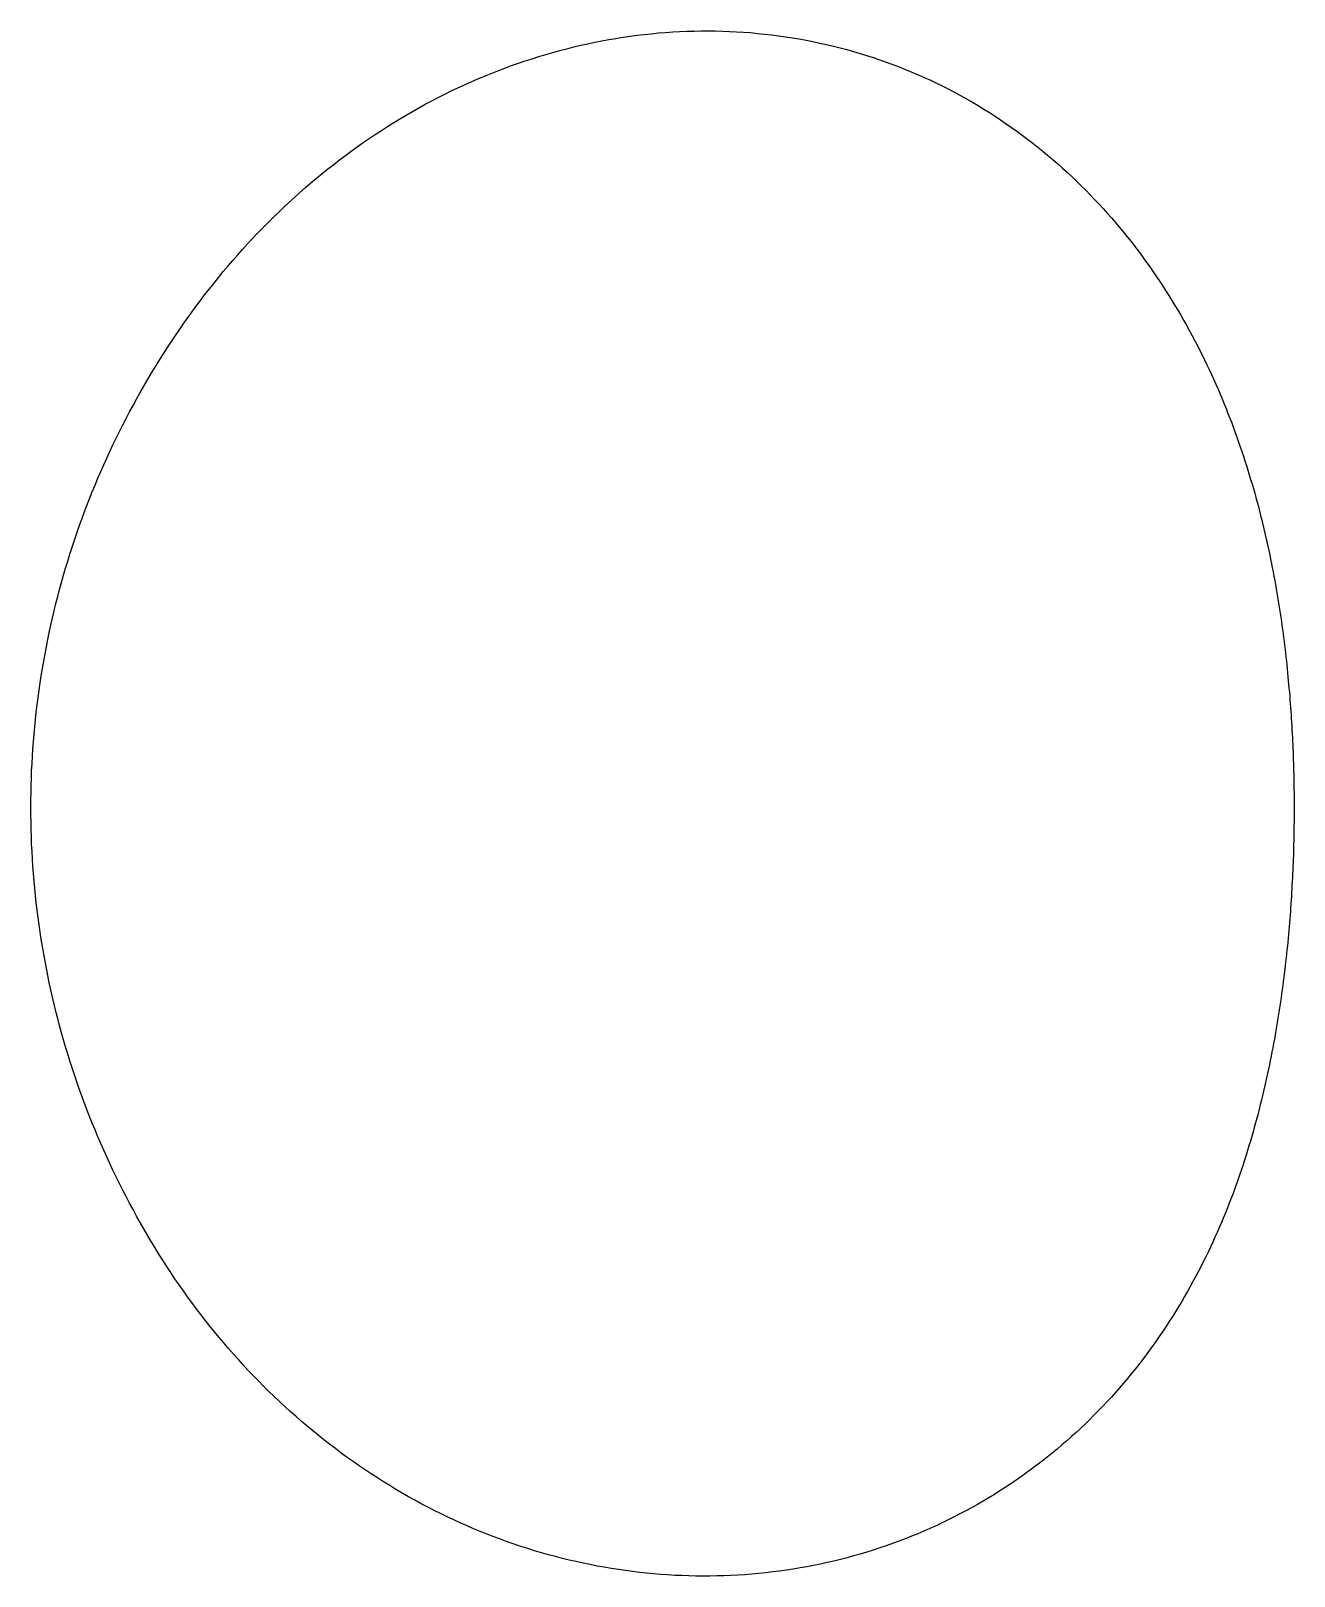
# Model space of a CAD drawing. Header units: metres. Extents: x -98 to 49, y -90 to 91.
import ezdxf

# ---------------------------------------------------------------- set-up
doc = ezdxf.new("R2010")
doc.units = ezdxf.units.M

msp = doc.modelspace()

# ---------------------------------------------------------------- linework, layer by layer
msp.add_lwpolyline([(49.17, 0), (49.17, -0.43), (49.17, -0.86), (49.16, -1.29), (49.16, -1.72), (49.15, -2.15), (49.15, -2.58), (49.14, -3.01), (49.13, -3.44), (49.12, -3.87), (49.11, -4.3), (49.1, -4.73), (49.09, -5.16), (49.08, -5.59), (49.06, -6.02), (49.04, -6.46), (49.03, -6.89), (49.01, -7.32), (48.99, -7.76), (48.97, -8.19), (48.95, -8.63), (48.92, -9.07), (48.9, -9.51), (48.87, -9.94), (48.85, -10.38), (48.82, -10.82), (48.79, -11.26), (48.76, -11.71), (48.73, -12.15), (48.7, -12.59), (48.66, -13.04), (48.62, -13.48), (48.59, -13.93), (48.55, -14.38), (48.51, -14.83), (48.47, -15.28), (48.42, -15.73), (48.38, -16.19), (48.33, -16.64), (48.28, -17.1), (48.24, -17.56), (48.18, -18.02), (48.13, -18.48), (48.08, -18.94), (48.02, -19.4), (47.96, -19.87), (47.9, -20.33), (47.84, -20.8), (47.78, -21.27), (47.71, -21.74), (47.65, -22.22), (47.58, -22.69), (47.51, -23.17), (47.43, -23.65), (47.36, -24.13), (47.28, -24.61), (47.2, -25.1), (47.12, -25.58), (47.04, -26.07), (46.95, -26.56), (46.86, -27.06), (46.77, -27.55), (46.68, -28.05), (46.58, -28.55), (46.48, -29.05), (46.38, -29.55), (46.28, -30.05), (46.17, -30.56), (46.06, -31.07), (45.95, -31.58), (45.84, -32.1), (45.72, -32.61), (45.6, -33.13), (45.48, -33.65), (45.35, -34.17), (45.22, -34.7), (45.09, -35.23), (44.95, -35.76), (44.81, -36.29), (44.67, -36.82), (44.52, -37.36), (44.37, -37.89), (44.21, -38.44), (44.06, -38.98), (43.89, -39.52), (43.73, -40.07), (43.56, -40.62), (43.38, -41.17), (43.2, -41.72), (43.02, -42.27), (42.83, -42.83), (42.64, -43.39), (42.44, -43.95), (42.24, -44.51), (42.03, -45.07), (41.82, -45.63), (41.6, -46.2), (41.37, -46.77), (41.15, -47.33), (40.91, -47.9), (40.67, -48.47), (40.43, -49.05), (40.18, -49.62), (39.92, -50.19), (39.66, -50.77), (39.39, -51.34), (39.12, -51.92), (38.84, -52.49), (38.56, -53.07), (38.26, -53.64), (37.97, -54.22), (37.66, -54.8), (37.35, -55.37), (37.03, -55.95), (36.71, -56.53), (36.38, -57.1), (36.04, -57.68), (35.7, -58.25), (35.35, -58.83), (34.99, -59.4), (34.62, -59.97), (34.25, -60.54), (33.87, -61.11), (33.49, -61.68), (33.1, -62.25), (32.7, -62.81), (32.29, -63.37), (31.88, -63.93), (31.45, -64.49), (31.03, -65.05), (30.59, -65.6), (30.15, -66.15), (29.69, -66.7), (29.24, -67.24), (28.77, -67.78), (28.3, -68.32), (27.82, -68.85), (27.33, -69.38), (26.83, -69.91), (26.33, -70.43), (25.82, -70.95), (25.31, -71.46), (24.78, -71.97), (24.25, -72.48), (23.71, -72.98), (23.17, -73.47), (22.61, -73.96), (22.05, -74.45), (21.48, -74.93), (20.91, -75.4), (20.33, -75.87), (19.74, -76.33), (19.15, -76.79), (18.54, -77.24), (17.93, -77.68), (17.32, -78.12), (16.7, -78.56), (16.07, -78.98), (15.43, -79.4), (14.79, -79.82), (14.15, -80.22), (13.49, -80.62), (12.83, -81.01), (12.17, -81.4), (11.49, -81.78), (10.81, -82.15), (10.13, -82.51), (9.44, -82.86), (8.75, -83.21), (8.04, -83.55), (7.34, -83.88), (6.63, -84.2), (5.91, -84.52), (5.19, -84.82), (4.46, -85.12), (3.73, -85.41), (2.99, -85.69), (2.25, -85.96), (1.51, -86.23), (0.75, -86.48), (0, -86.73), (-0.76, -86.96), (-1.52, -87.19), (-2.29, -87.41), (-3.06, -87.62), (-3.83, -87.82), (-4.61, -88.01), (-5.39, -88.19), (-6.18, -88.36), (-6.97, -88.52), (-7.76, -88.67), (-8.55, -88.81), (-9.35, -88.95), (-10.15, -89.07), (-10.95, -89.18), (-11.75, -89.28), (-12.56, -89.38), (-13.37, -89.46), (-14.18, -89.53), (-14.99, -89.6), (-15.81, -89.65), (-16.62, -89.69), (-17.44, -89.73), (-18.26, -89.75), (-19.08, -89.76), (-19.9, -89.77), (-20.72, -89.76), (-21.55, -89.74), (-22.37, -89.71), (-23.19, -89.68), (-24.02, -89.63), (-24.84, -89.57), (-25.66, -89.5), (-26.49, -89.42), (-27.31, -89.34), (-28.14, -89.24), (-28.96, -89.13), (-29.78, -89.01), (-30.6, -88.88), (-31.42, -88.74), (-32.24, -88.59), (-33.06, -88.43), (-33.88, -88.26), (-34.7, -88.08), (-35.51, -87.9), (-36.32, -87.7), (-37.14, -87.49), (-37.95, -87.27), (-38.75, -87.04), (-39.56, -86.8), (-40.36, -86.55), (-41.16, -86.3), (-41.96, -86.03), (-42.75, -85.75), (-43.55, -85.47), (-44.34, -85.17), (-45.12, -84.86), (-45.91, -84.55), (-46.69, -84.23), (-47.46, -83.89), (-48.24, -83.55), (-49.01, -83.2), (-49.77, -82.84), (-50.54, -82.47), (-51.3, -82.09), (-52.05, -81.7), (-52.8, -81.31), (-53.55, -80.9), (-54.29, -80.49), (-55.03, -80.07), (-55.76, -79.64), (-56.49, -79.2), (-57.22, -78.75), (-57.93, -78.29), (-58.65, -77.83), (-59.36, -77.36), (-60.06, -76.88), (-60.76, -76.39), (-61.46, -75.9), (-62.15, -75.39), (-62.83, -74.88), (-63.51, -74.36), (-64.19, -73.84), (-64.85, -73.3), (-65.52, -72.76), (-66.17, -72.22), (-66.82, -71.66), (-67.47, -71.1), (-68.11, -70.53), (-68.74, -69.95), (-69.37, -69.37), (-69.99, -68.78), (-70.61, -68.19), (-71.22, -67.58), (-71.82, -66.98), (-72.42, -66.36), (-73.01, -65.74), (-73.6, -65.11), (-74.17, -64.48), (-74.75, -63.84), (-75.31, -63.19), (-75.87, -62.54), (-76.42, -61.89), (-76.97, -61.22), (-77.51, -60.56), (-78.04, -59.88), (-78.57, -59.21), (-79.09, -58.52), (-79.6, -57.83), (-80.11, -57.14), (-80.6, -56.44), (-81.1, -55.74), (-81.58, -55.03), (-82.06, -54.32), (-82.53, -53.6), (-83, -52.88), (-83.46, -52.15), (-83.91, -51.42), (-84.35, -50.68), (-84.79, -49.95), (-85.23, -49.2), (-85.65, -48.46), (-86.07, -47.71), (-86.48, -46.96), (-86.89, -46.2), (-87.29, -45.44), (-87.68, -44.68), (-88.07, -43.91), (-88.45, -43.14), (-88.82, -42.37), (-89.19, -41.59), (-89.55, -40.81), (-89.9, -40.03), (-90.25, -39.24), (-90.59, -38.45), (-90.92, -37.66), (-91.24, -36.86), (-91.56, -36.07), (-91.87, -35.27), (-92.18, -34.46), (-92.47, -33.66), (-92.76, -32.85), (-93.05, -32.04), (-93.32, -31.23), (-93.59, -30.41), (-93.85, -29.59), (-94.11, -28.77), (-94.36, -27.95), (-94.6, -27.13), (-94.83, -26.3), (-95.06, -25.47), (-95.27, -24.64), (-95.49, -23.81), (-95.69, -22.97), (-95.89, -22.14), (-96.08, -21.3), (-96.26, -20.46), (-96.43, -19.62), (-96.6, -18.78), (-96.76, -17.93), (-96.91, -17.09), (-97.06, -16.24), (-97.2, -15.39), (-97.33, -14.55), (-97.45, -13.7), (-97.57, -12.85), (-97.68, -11.99), (-97.78, -11.14), (-97.87, -10.29), (-97.96, -9.43), (-98.03, -8.58), (-98.11, -7.72), (-98.17, -6.86), (-98.23, -6.01), (-98.27, -5.15), (-98.32, -4.29), (-98.35, -3.43), (-98.38, -2.58), (-98.39, -1.72), (-98.41, -0.86), (-98.41, 0), (-98.41, 0.86), (-98.39, 1.72), (-98.38, 2.58), (-98.35, 3.43), (-98.32, 4.29), (-98.27, 5.15), (-98.23, 6.01), (-98.17, 6.86), (-98.11, 7.72), (-98.03, 8.58), (-97.96, 9.43), (-97.87, 10.29), (-97.78, 11.14), (-97.68, 11.99), (-97.57, 12.85), (-97.45, 13.7), (-97.33, 14.55), (-97.2, 15.39), (-97.06, 16.24), (-96.91, 17.09), (-96.76, 17.93), (-96.6, 18.78), (-96.43, 19.62), (-96.26, 20.46), (-96.08, 21.3), (-95.89, 22.14), (-95.69, 22.97), (-95.49, 23.81), (-95.27, 24.64), (-95.06, 25.47), (-94.83, 26.3), (-94.6, 27.13), (-94.36, 27.95), (-94.11, 28.77), (-93.85, 29.59), (-93.59, 30.41), (-93.32, 31.23), (-93.05, 32.04), (-92.76, 32.85), (-92.47, 33.66), (-92.18, 34.46), (-91.87, 35.27), (-91.56, 36.07), (-91.24, 36.86), (-90.92, 37.66), (-90.59, 38.45), (-90.25, 39.24), (-89.9, 40.03), (-89.55, 40.81), (-89.19, 41.59), (-88.82, 42.37), (-88.45, 43.14), (-88.07, 43.91), (-87.68, 44.68), (-87.29, 45.44), (-86.89, 46.2), (-86.48, 46.96), (-86.07, 47.71), (-85.65, 48.46), (-85.23, 49.2), (-84.79, 49.95), (-84.35, 50.68), (-83.91, 51.42), (-83.46, 52.15), (-83, 52.88), (-82.53, 53.6), (-82.06, 54.32), (-81.59, 55.03), (-81.1, 55.74), (-80.61, 56.45), (-80.12, 57.15), (-79.61, 57.84), (-79.11, 58.54), (-78.59, 59.22), (-78.07, 59.91), (-77.55, 60.59), (-77.01, 61.26), (-76.47, 61.93), (-75.93, 62.59), (-75.37, 63.25), (-74.82, 63.9), (-74.25, 64.54), (-73.68, 65.19), (-73.1, 65.82), (-72.52, 66.45), (-71.93, 67.07), (-71.33, 67.69), (-70.73, 68.3), (-70.12, 68.9), (-69.5, 69.5), (-68.88, 70.09), (-68.26, 70.68), (-67.62, 71.26), (-66.98, 71.83), (-66.34, 72.4), (-65.69, 72.96), (-65.03, 73.51), (-64.37, 74.05), (-63.71, 74.59), (-63.03, 75.12), (-62.35, 75.64), (-61.67, 76.16), (-60.98, 76.67), (-60.29, 77.17), (-59.59, 77.66), (-58.88, 78.14), (-58.18, 78.62), (-57.46, 79.09), (-56.74, 79.55), (-56.02, 80), (-55.29, 80.44), (-54.55, 80.88), (-53.82, 81.31), (-53.07, 81.73), (-52.33, 82.14), (-51.58, 82.54), (-50.82, 82.93), (-50.06, 83.31), (-49.3, 83.69), (-48.53, 84.05), (-47.76, 84.41), (-46.98, 84.76), (-46.2, 85.1), (-45.42, 85.42), (-44.64, 85.74), (-43.85, 86.05), (-43.06, 86.36), (-42.26, 86.65), (-41.46, 86.93), (-40.66, 87.2), (-39.86, 87.46), (-39.05, 87.71), (-38.24, 87.96), (-37.43, 88.19), (-36.62, 88.41), (-35.81, 88.63), (-34.99, 88.83), (-34.17, 89.02), (-33.35, 89.2), (-32.53, 89.38), (-31.71, 89.54), (-30.88, 89.69), (-30.06, 89.83), (-29.23, 89.96), (-28.4, 90.08), (-27.57, 90.19), (-26.75, 90.29), (-25.92, 90.38), (-25.09, 90.46), (-24.26, 90.53), (-23.43, 90.58), (-22.6, 90.63), (-21.77, 90.66), (-20.94, 90.69), (-20.11, 90.7), (-19.28, 90.7), (-18.45, 90.7), (-17.63, 90.68), (-16.8, 90.65), (-15.98, 90.61), (-15.15, 90.56), (-14.33, 90.5), (-13.51, 90.42), (-12.7, 90.34), (-11.88, 90.25), (-11.07, 90.14), (-10.26, 90.03), (-9.45, 89.9), (-8.64, 89.77), (-7.84, 89.62), (-7.04, 89.46), (-6.24, 89.29), (-5.45, 89.12), (-4.66, 88.93), (-3.87, 88.73), (-3.09, 88.52), (-2.31, 88.31), (-1.54, 88.08), (-0.77, 87.84), (0, 87.59), (0.76, 87.33), (1.52, 87.07), (2.27, 86.79), (3.02, 86.5), (3.76, 86.21), (4.5, 85.9), (5.23, 85.59), (5.96, 85.27), (6.68, 84.94), (7.4, 84.59), (8.11, 84.25), (8.82, 83.89), (9.52, 83.52), (10.21, 83.15), (10.9, 82.76), (11.58, 82.37), (12.25, 81.98), (12.92, 81.57), (13.58, 81.16), (14.24, 80.74), (14.88, 80.31), (15.53, 79.87), (16.16, 79.43), (16.79, 78.98), (17.41, 78.53), (18.02, 78.07), (18.63, 77.6), (19.23, 77.13), (19.82, 76.65), (20.41, 76.16), (20.99, 75.67), (21.56, 75.17), (22.12, 74.67), (22.68, 74.17), (23.22, 73.66), (23.76, 73.14), (24.3, 72.62), (24.82, 72.1), (25.34, 71.57), (25.85, 71.03), (26.36, 70.5), (26.85, 69.96), (27.34, 69.41), (27.82, 68.87), (28.3, 68.32), (28.76, 67.76), (29.22, 67.21), (29.67, 66.65), (30.12, 66.09), (30.56, 65.53), (30.99, 64.96), (31.41, 64.4), (31.82, 63.83), (32.23, 63.26), (32.63, 62.68), (33.03, 62.11), (33.41, 61.54), (33.79, 60.96), (34.16, 60.39), (34.53, 59.81), (34.89, 59.23), (35.24, 58.65), (35.59, 58.07), (35.93, 57.5), (36.26, 56.92), (36.59, 56.34), (36.91, 55.76), (37.22, 55.18), (37.53, 54.6), (37.83, 54.03), (38.12, 53.45), (38.41, 52.87), (38.7, 52.3), (38.97, 51.72), (39.25, 51.15), (39.51, 50.57), (39.77, 50), (40.03, 49.43), (40.28, 48.86), (40.52, 48.29), (40.76, 47.72), (40.99, 47.16), (41.22, 46.59), (41.44, 46.03), (41.66, 45.47), (41.88, 44.91), (42.09, 44.35), (42.29, 43.79), (42.49, 43.24), (42.69, 42.69), (42.88, 42.13), (43.06, 41.58), (43.24, 41.04), (43.42, 40.49), (43.6, 39.95), (43.77, 39.41), (43.93, 38.87), (44.09, 38.33), (44.25, 37.79), (44.41, 37.26), (44.56, 36.73), (44.7, 36.2), (44.85, 35.67), (44.99, 35.15), (45.12, 34.62), (45.26, 34.1), (45.39, 33.58), (45.51, 33.07), (45.64, 32.55), (45.76, 32.04), (45.87, 31.53), (45.99, 31.02), (46.1, 30.51), (46.21, 30.01), (46.32, 29.51), (46.42, 29.01), (46.52, 28.51), (46.62, 28.01), (46.71, 27.52), (46.81, 27.02), (46.9, 26.53), (46.99, 26.04), (47.07, 25.56), (47.16, 25.07), (47.24, 24.59), (47.32, 24.11), (47.39, 23.63), (47.47, 23.15), (47.54, 22.68), (47.61, 22.2), (47.68, 21.73), (47.75, 21.26), (47.81, 20.79), (47.87, 20.32), (47.94, 19.86), (47.99, 19.39), (48.05, 18.93), (48.11, 18.47), (48.16, 18.01), (48.21, 17.55), (48.26, 17.09), (48.31, 16.64), (48.36, 16.18), (48.41, 15.73), (48.45, 15.28), (48.49, 14.83), (48.53, 14.38), (48.57, 13.93), (48.61, 13.48), (48.65, 13.04), (48.68, 12.59), (48.72, 12.15), (48.75, 11.7), (48.78, 11.26), (48.81, 10.82), (48.84, 10.38), (48.87, 9.94), (48.89, 9.5), (48.92, 9.07), (48.94, 8.63), (48.97, 8.19), (48.99, 7.76), (49.01, 7.32), (49.03, 6.89), (49.04, 6.46), (49.06, 6.02), (49.07, 5.59), (49.09, 5.16), (49.1, 4.73), (49.11, 4.3), (49.12, 3.87), (49.13, 3.44), (49.14, 3.01), (49.15, 2.58), (49.15, 2.15), (49.16, 1.72), (49.16, 1.29), (49.17, 0.86)], close=True)

doc.saveas('drawing.dxf')
